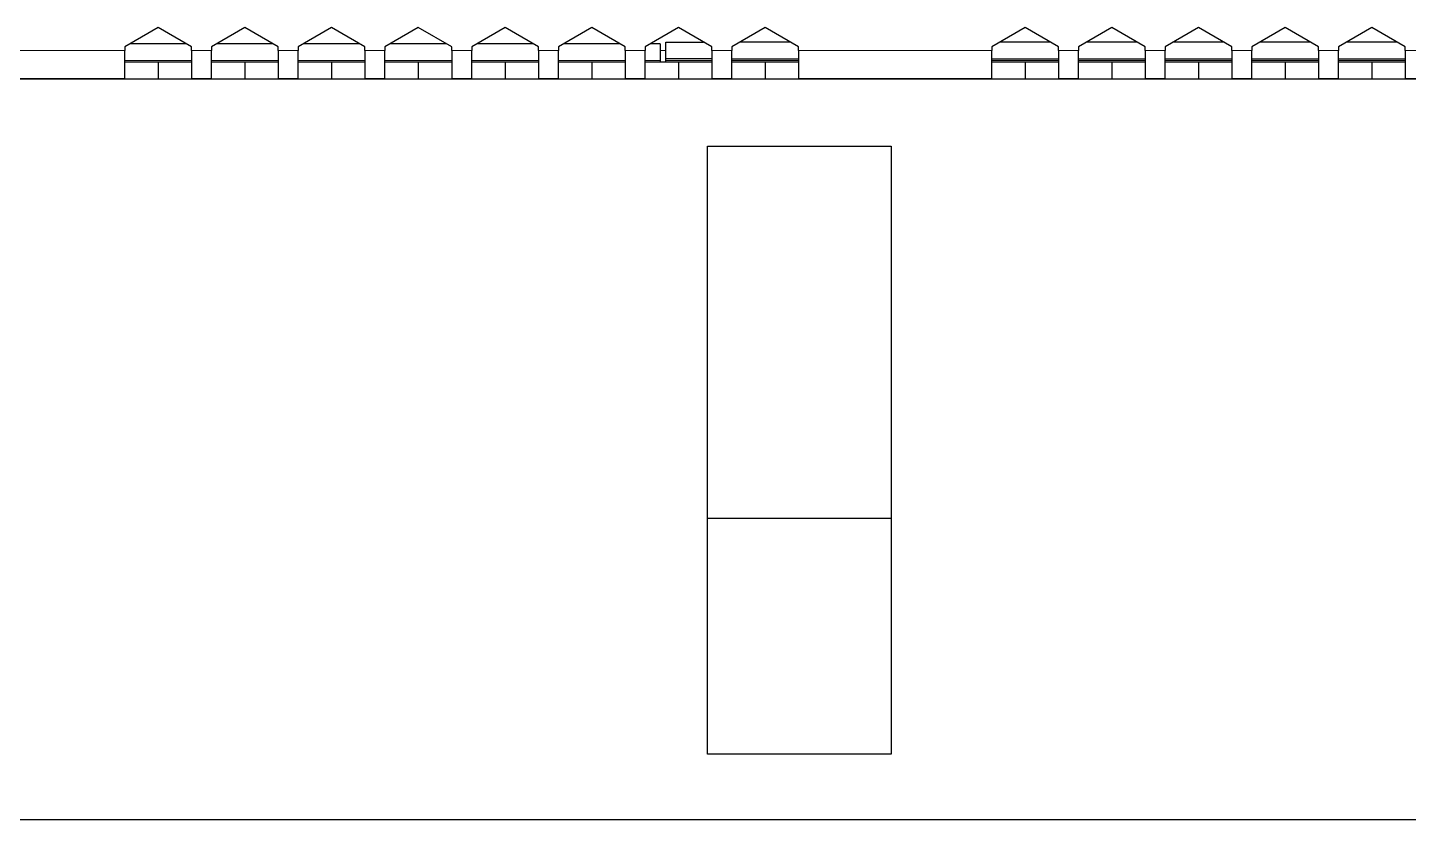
# Model space of a CAD drawing. Extents: x -260425 to 1294666, y -169889 to -2349.
# Drawn here: x 1001127 to 1001955, y -27131 to -26656 of the extents above; entities that cross this region are included whole.
import ezdxf
from ezdxf.enums import TextEntityAlignment as Align

# ---------------------------------------------------------------- set-up
doc = ezdxf.new("R2010")
doc.units = 0
doc.header["$LTSCALE"] = 100
doc.layers.add('case', color=7, linetype='Continuous')
doc.styles.add('1ISOCPEUR', font='isocpeui.ttf', dxfattribs={"height": 250})

# ---------------------------------------------------------------- blocks, each defined once
blk = doc.blocks.new('АТС')
at = {"layer": 'case', "lineweight": 25}
for points in [[(2748, -187.34), (2748, -187.34), (2728, -198.88), (2728, -198.88)], [(2768, -198.88), (2768, -198.88), (2748, -187.34), (2748, -187.34)], [(2800, -187.34), (2800, -187.34), (2780, -198.88), (2780, -198.88)], [(2820, -198.88), (2820, -198.88), (2800, -187.34), (2800, -187.34)], [(2852, -187.34), (2852, -187.34), (2832, -198.88), (2832, -198.88)], [(2872, -198.88), (2872, -198.88), (2852, -187.34), (2852, -187.34)], [(2904, -187.34), (2904, -187.34), (2884, -198.88), (2884, -198.88)], [(2924, -198.88), (2924, -198.88), (2904, -187.34), (2904, -187.34)], [(2956, -187.34), (2956, -187.34), (2936, -198.88), (2936, -198.88)], [(2976, -198.88), (2976, -198.88), (2956, -187.34), (2956, -187.34)], [(3008, -187.34), (3008, -187.34), (2988, -198.88), (2988, -198.88)], [(3028, -198.88), (3028, -198.88), (3008, -187.34), (3008, -187.34)], [(3060, -187.34), (3060, -187.34), (3040, -198.88), (3040, -198.88)], [(3080, -198.88), (3080, -198.88), (3060, -187.34), (3060, -187.34)], [(3112, -187.34), (3112, -187.34), (3092, -198.88), (3092, -198.88)], [(3132, -198.88), (3132, -198.88), (3112, -187.34), (3112, -187.34)], [(3268, -187.34), (3268, -187.34), (3248, -198.88), (3248, -198.88)], [(3288, -198.88), (3288, -198.88), (3268, -187.34), (3268, -187.34)], [(3320, -187.34), (3320, -187.34), (3300, -198.88), (3300, -198.88)], [(3340, -198.88), (3340, -198.88), (3320, -187.34), (3320, -187.34)], [(3372, -187.34), (3372, -187.34), (3352, -198.88), (3352, -198.88)], [(3392, -198.88), (3392, -198.88), (3372, -187.34), (3372, -187.34)], [(3424, -187.34), (3424, -187.34), (3404, -198.88), (3404, -198.88)], [(3444, -198.88), (3444, -198.88), (3424, -187.34), (3424, -187.34)], [(3476, -187.34), (3476, -187.34), (3456, -198.88), (3456, -198.88)], [(3496, -198.88), (3496, -198.88), (3476, -187.34), (3476, -187.34)], [(2764.75, -197.01), (2764.75, -197.01), (2731.25, -197.01), (2731.25, -197.01)], [(2816.75, -197.01), (2816.75, -197.01), (2783.25, -197.01), (2783.25, -197.01)], [(2868.75, -197.01), (2868.75, -197.01), (2835.25, -197.01), (2835.25, -197.01)], [(2920.75, -197.01), (2920.75, -197.01), (2887.25, -197.01), (2887.25, -197.01)], [(2972.75, -197.01), (2972.75, -197.01), (2939.25, -197.01), (2939.25, -197.01)], [(3024.75, -197.01), (3024.75, -197.01), (2991.25, -197.01), (2991.25, -197.01)], [(3049, -197.01), (3049, -197.01), (3043.25, -197.01), (3043.25, -197.01)], [(3049, -197.01), (3049, -197.01), (3049, -207.11), (3049, -207.11)], [(3052.5, -206.01), (3052.5, -206.01), (3052.5, -196.01), (3052.5, -196.01)], [(3052.5, -196.01), (3052.5, -196.01), (3075.02, -196.01), (3075.02, -196.01)], [(3127.02, -196.01), (3127.02, -196.01), (3096.98, -196.01), (3096.98, -196.01)], [(3283.02, -196.01), (3283.02, -196.01), (3252.98, -196.01), (3252.98, -196.01)], [(3335.02, -196.01), (3335.02, -196.01), (3304.98, -196.01), (3304.98, -196.01)], [(3387.02, -196.01), (3387.02, -196.01), (3356.98, -196.01), (3356.98, -196.01)], [(3439.02, -196.01), (3439.02, -196.01), (3408.98, -196.01), (3408.98, -196.01)], [(3491.02, -196.01), (3491.02, -196.01), (3460.98, -196.01), (3460.98, -196.01)], [(2728, -198.88), (2728, -198.88), (2728, -201.01), (2728, -201.01)], [(2728, -218.01), (2728, -218.01), (2728, -201.01), (2728, -201.01)], [(2768, -201.01), (2768, -201.01), (2768, -198.88), (2768, -198.88)], [(2768, -201.01), (2768, -201.01), (2768, -218.01), (2768, -218.01)], [(2780, -198.88), (2780, -198.88), (2780, -201.01), (2780, -201.01)], [(2780, -218.01), (2780, -218.01), (2780, -201.01), (2780, -201.01)], [(2820, -201.01), (2820, -201.01), (2820, -198.88), (2820, -198.88)], [(2820, -201.01), (2820, -201.01), (2820, -218.01), (2820, -218.01)], [(2832, -198.88), (2832, -198.88), (2832, -201.01), (2832, -201.01)], [(2832, -218.01), (2832, -218.01), (2832, -201.01), (2832, -201.01)], [(2872, -201.01), (2872, -201.01), (2872, -198.88), (2872, -198.88)], [(2872, -201.01), (2872, -201.01), (2872, -218.01), (2872, -218.01)], [(2884, -198.88), (2884, -198.88), (2884, -201.01), (2884, -201.01)], [(2884, -218.01), (2884, -218.01), (2884, -201.01), (2884, -201.01)], [(2924, -201.01), (2924, -201.01), (2924, -198.88), (2924, -198.88)], [(2924, -201.01), (2924, -201.01), (2924, -218.01), (2924, -218.01)], [(2936, -198.88), (2936, -198.88), (2936, -201.01), (2936, -201.01)], [(2936, -218.01), (2936, -218.01), (2936, -201.01), (2936, -201.01)], [(2976, -201.01), (2976, -201.01), (2976, -198.88), (2976, -198.88)], [(2976, -201.01), (2976, -201.01), (2976, -218.01), (2976, -218.01)], [(2988, -198.88), (2988, -198.88), (2988, -201.01), (2988, -201.01)], [(2988, -218.01), (2988, -218.01), (2988, -201.01), (2988, -201.01)], [(3028, -201.01), (3028, -201.01), (3028, -198.88), (3028, -198.88)], [(3028, -201.01), (3028, -201.01), (3028, -218.01), (3028, -218.01)], [(3040, -198.88), (3040, -198.88), (3040, -201.01), (3040, -201.01)], [(3040, -218.01), (3040, -218.01), (3040, -201.01), (3040, -201.01)], [(3080, -206.01), (3080, -206.01), (3052.5, -206.01), (3052.5, -206.01)], [(3052.5, -207.01), (3052.5, -207.01), (3052.5, -206.01), (3052.5, -206.01)], [(3052.5, -208.01), (3052.5, -208.01), (3052.5, -207.01), (3052.5, -207.01)], [(3080, -201.01), (3080, -201.01), (3080, -198.88), (3080, -198.88)], [(3080, -201.01), (3080, -201.01), (3080, -218.01), (3080, -218.01)], [(3092, -198.88), (3092, -198.88), (3092, -201.01), (3092, -201.01)], [(3092, -218.01), (3092, -218.01), (3092, -201.01), (3092, -201.01)], [(3092, -206.01), (3092, -206.01), (3132, -206.01), (3132, -206.01)], [(3132, -201.01), (3132, -201.01), (3132, -198.88), (3132, -198.88)], [(3132, -201.01), (3132, -201.01), (3132, -218.01), (3132, -218.01)], [(3248, -198.88), (3248, -198.88), (3248, -201.01), (3248, -201.01)], [(3248, -218.01), (3248, -218.01), (3248, -201.01), (3248, -201.01)], [(3248, -206.01), (3248, -206.01), (3288, -206.01), (3288, -206.01)], [(3288, -201.01), (3288, -201.01), (3288, -198.88), (3288, -198.88)], [(3288, -201.01), (3288, -201.01), (3288, -218.01), (3288, -218.01)], [(3300, -198.88), (3300, -198.88), (3300, -201.01), (3300, -201.01)], [(3300, -218.01), (3300, -218.01), (3300, -201.01), (3300, -201.01)], [(3300, -206.01), (3300, -206.01), (3340, -206.01), (3340, -206.01)], [(3340, -201.01), (3340, -201.01), (3340, -198.88), (3340, -198.88)], [(3340, -201.01), (3340, -201.01), (3340, -218.01), (3340, -218.01)], [(3352, -198.88), (3352, -198.88), (3352, -201.01), (3352, -201.01)], [(3352, -218.01), (3352, -218.01), (3352, -201.01), (3352, -201.01)], [(3352, -206.01), (3352, -206.01), (3392, -206.01), (3392, -206.01)], [(3392, -201.01), (3392, -201.01), (3392, -198.88), (3392, -198.88)], [(3392, -201.01), (3392, -201.01), (3392, -218.01), (3392, -218.01)], [(3404, -198.88), (3404, -198.88), (3404, -201.01), (3404, -201.01)], [(3404, -218.01), (3404, -218.01), (3404, -201.01), (3404, -201.01)], [(3404, -206.01), (3404, -206.01), (3444, -206.01), (3444, -206.01)], [(3444, -201.01), (3444, -201.01), (3444, -198.88), (3444, -198.88)], [(3444, -201.01), (3444, -201.01), (3444, -218.01), (3444, -218.01)], [(3456, -198.88), (3456, -198.88), (3456, -201.01), (3456, -201.01)], [(3456, -218.01), (3456, -218.01), (3456, -201.01), (3456, -201.01)], [(3456, -206.01), (3456, -206.01), (3496, -206.01), (3496, -206.01)], [(3496, -201.01), (3496, -201.01), (3496, -198.88), (3496, -198.88)], [(3496, -201.01), (3496, -201.01), (3496, -218.01), (3496, -218.01)], [(2748, -208.01), (2748, -208.01), (2728, -208.01), (2728, -208.01)], [(2748, -208.01), (2748, -208.01), (2748, -218.01), (2748, -218.01)], [(2768, -208.01), (2768, -208.01), (2748, -208.01), (2748, -208.01)], [(2800, -208.01), (2800, -208.01), (2780, -208.01), (2780, -208.01)], [(2800, -208.01), (2800, -208.01), (2800, -218.01), (2800, -218.01)], [(2820, -208.01), (2820, -208.01), (2800, -208.01), (2800, -208.01)], [(2852, -208.01), (2852, -208.01), (2832, -208.01), (2832, -208.01)], [(2852, -208.01), (2852, -208.01), (2852, -218.01), (2852, -218.01)], [(2872, -208.01), (2872, -208.01), (2852, -208.01), (2852, -208.01)], [(2904, -208.01), (2904, -208.01), (2884, -208.01), (2884, -208.01)], [(2904, -208.01), (2904, -208.01), (2904, -218.01), (2904, -218.01)], [(2924, -208.01), (2924, -208.01), (2904, -208.01), (2904, -208.01)], [(2956, -208.01), (2956, -208.01), (2936, -208.01), (2936, -208.01)], [(2956, -208.01), (2956, -208.01), (2956, -218.01), (2956, -218.01)], [(2976, -208.01), (2976, -208.01), (2956, -208.01), (2956, -208.01)], [(3008, -208.01), (3008, -208.01), (2988, -208.01), (2988, -208.01)], [(3008, -208.01), (3008, -208.01), (3008, -218.01), (3008, -218.01)], [(3028, -208.01), (3028, -208.01), (3008, -208.01), (3008, -208.01)], [(3060, -208.01), (3060, -208.01), (3040, -208.01), (3040, -208.01)], [(3049, -207.11), (3049, -207.11), (3049, -207.91), (3049, -207.91)], [(3049, -208.01), (3049, -208.01), (3049, -207.91), (3049, -207.91)], [(3060, -208.01), (3060, -208.01), (3060, -218.01), (3060, -218.01)], [(3080, -208.01), (3080, -208.01), (3060, -208.01), (3060, -208.01)], [(3112, -208.01), (3112, -208.01), (3092, -208.01), (3092, -208.01)], [(3112, -208.01), (3112, -208.01), (3112, -218.01), (3112, -218.01)], [(3132, -208.01), (3132, -208.01), (3112, -208.01), (3112, -208.01)], [(3268, -208.01), (3268, -208.01), (3248, -208.01), (3248, -208.01)], [(3268, -208.01), (3268, -208.01), (3268, -218.01), (3268, -218.01)], [(3288, -208.01), (3288, -208.01), (3268, -208.01), (3268, -208.01)], [(3320, -208.01), (3320, -208.01), (3300, -208.01), (3300, -208.01)], [(3320, -208.01), (3320, -208.01), (3320, -218.01), (3320, -218.01)], [(3340, -208.01), (3340, -208.01), (3320, -208.01), (3320, -208.01)], [(3372, -208.01), (3372, -208.01), (3352, -208.01), (3352, -208.01)], [(3372, -208.01), (3372, -208.01), (3372, -218.01), (3372, -218.01)], [(3392, -208.01), (3392, -208.01), (3372, -208.01), (3372, -208.01)], [(3424, -208.01), (3424, -208.01), (3404, -208.01), (3404, -208.01)], [(3424, -208.01), (3424, -208.01), (3424, -218.01), (3424, -218.01)], [(3444, -208.01), (3444, -208.01), (3424, -208.01), (3424, -208.01)], [(3476, -208.01), (3476, -208.01), (3456, -208.01), (3456, -208.01)], [(3476, -208.01), (3476, -208.01), (3476, -218.01), (3476, -218.01)], [(3496, -208.01), (3496, -208.01), (3476, -208.01), (3476, -208.01)], [(2728, -218.01), (2728, -218.01), (2612, -218.01), (2612, -218.01)], [(2728, -218.01), (2728, -218.01), (2748, -218.01), (2748, -218.01)], [(2748, -218.01), (2748, -218.01), (2768, -218.01), (2768, -218.01)], [(2780, -218.01), (2780, -218.01), (2768, -218.01), (2768, -218.01)], [(2780, -218.01), (2780, -218.01), (2800, -218.01), (2800, -218.01)], [(2800, -218.01), (2800, -218.01), (2820, -218.01), (2820, -218.01)], [(2832, -218.01), (2832, -218.01), (2820, -218.01), (2820, -218.01)], [(2832, -218.01), (2832, -218.01), (2852, -218.01), (2852, -218.01)], [(2852, -218.01), (2852, -218.01), (2872, -218.01), (2872, -218.01)], [(2884, -218.01), (2884, -218.01), (2872, -218.01), (2872, -218.01)], [(2884, -218.01), (2884, -218.01), (2904, -218.01), (2904, -218.01)], [(2904, -218.01), (2904, -218.01), (2924, -218.01), (2924, -218.01)], [(2936, -218.01), (2936, -218.01), (2924, -218.01), (2924, -218.01)], [(2936, -218.01), (2936, -218.01), (2956, -218.01), (2956, -218.01)], [(2956, -218.01), (2956, -218.01), (2976, -218.01), (2976, -218.01)], [(2988, -218.01), (2988, -218.01), (2976, -218.01), (2976, -218.01)], [(2988, -218.01), (2988, -218.01), (3008, -218.01), (3008, -218.01)], [(3008, -218.01), (3008, -218.01), (3028, -218.01), (3028, -218.01)], [(3040, -218.01), (3040, -218.01), (3028, -218.01), (3028, -218.01)], [(3040, -218.01), (3040, -218.01), (3060, -218.01), (3060, -218.01)], [(3060, -218.01), (3060, -218.01), (3080, -218.01), (3080, -218.01)], [(3092, -218.01), (3092, -218.01), (3080, -218.01), (3080, -218.01)], [(3092, -218.01), (3092, -218.01), (3112, -218.01), (3112, -218.01)], [(3112, -218.01), (3112, -218.01), (3132, -218.01), (3132, -218.01)], [(3248, -218.01), (3248, -218.01), (3132, -218.01), (3132, -218.01)], [(3248, -218.01), (3248, -218.01), (3268, -218.01), (3268, -218.01)], [(3268, -218.01), (3268, -218.01), (3288, -218.01), (3288, -218.01)], [(3300, -218.01), (3300, -218.01), (3288, -218.01), (3288, -218.01)], [(3300, -218.01), (3300, -218.01), (3320, -218.01), (3320, -218.01)], [(3320, -218.01), (3320, -218.01), (3340, -218.01), (3340, -218.01)], [(3352, -218.01), (3352, -218.01), (3340, -218.01), (3340, -218.01)], [(3352, -218.01), (3352, -218.01), (3372, -218.01), (3372, -218.01)], [(3372, -218.01), (3372, -218.01), (3392, -218.01), (3392, -218.01)], [(3404, -218.01), (3404, -218.01), (3392, -218.01), (3392, -218.01)], [(3404, -218.01), (3404, -218.01), (3424, -218.01), (3424, -218.01)], [(3424, -218.01), (3424, -218.01), (3444, -218.01), (3444, -218.01)], [(3456, -218.01), (3456, -218.01), (3444, -218.01), (3444, -218.01)], [(3456, -218.01), (3456, -218.01), (3476, -218.01), (3476, -218.01)], [(3476, -218.01), (3476, -218.01), (3496, -218.01), (3496, -218.01)], [(3508, -218.01), (3508, -218.01), (3496, -218.01), (3496, -218.01)]]:
    blk.add_open_spline(points, degree=3, dxfattribs=at)
at = {"layer": 'case', "lineweight": 18}
for points in [[(2612, -201.01), (2612, -201.01), (2728, -201.01), (2728, -201.01)], [(2768, -201.01), (2768, -201.01), (2780, -201.01), (2780, -201.01)], [(2820, -201.01), (2820, -201.01), (2832, -201.01), (2832, -201.01)], [(2872, -201.01), (2872, -201.01), (2884, -201.01), (2884, -201.01)], [(2924, -201.01), (2924, -201.01), (2936, -201.01), (2936, -201.01)], [(2976, -201.01), (2976, -201.01), (2988, -201.01), (2988, -201.01)], [(3028, -201.01), (3028, -201.01), (3040, -201.01), (3040, -201.01)], [(3052.5, -201.01), (3052.5, -201.01), (3049, -201.01), (3049, -201.01)], [(3080, -207.01), (3080, -207.01), (3052.5, -207.01), (3052.5, -207.01)], [(3080, -201.01), (3080, -201.01), (3092, -201.01), (3092, -201.01)], [(3132, -207.01), (3132, -207.01), (3092, -207.01), (3092, -207.01)], [(3132, -201.01), (3132, -201.01), (3248, -201.01), (3248, -201.01)], [(3288, -207.01), (3288, -207.01), (3248, -207.01), (3248, -207.01)], [(3288, -201.01), (3288, -201.01), (3300, -201.01), (3300, -201.01)], [(3340, -207.01), (3340, -207.01), (3300, -207.01), (3300, -207.01)], [(3340, -201.01), (3340, -201.01), (3352, -201.01), (3352, -201.01)], [(3392, -207.01), (3392, -207.01), (3352, -207.01), (3352, -207.01)], [(3392, -201.01), (3392, -201.01), (3404, -201.01), (3404, -201.01)], [(3444, -207.01), (3444, -207.01), (3404, -207.01), (3404, -207.01)], [(3444, -201.01), (3444, -201.01), (3456, -201.01), (3456, -201.01)], [(3496, -207.01), (3496, -207.01), (3456, -207.01), (3456, -207.01)], [(3496, -201.01), (3496, -201.01), (3508, -201.01), (3508, -201.01)], [(2768, -207.11), (2768, -207.11), (2728, -207.11), (2728, -207.11)], [(2768, -207.91), (2768, -207.91), (2728, -207.91), (2728, -207.91)], [(2820, -207.11), (2820, -207.11), (2780, -207.11), (2780, -207.11)], [(2820, -207.91), (2820, -207.91), (2780, -207.91), (2780, -207.91)], [(2872, -207.11), (2872, -207.11), (2832, -207.11), (2832, -207.11)], [(2872, -207.91), (2872, -207.91), (2832, -207.91), (2832, -207.91)], [(2924, -207.11), (2924, -207.11), (2884, -207.11), (2884, -207.11)], [(2924, -207.91), (2924, -207.91), (2884, -207.91), (2884, -207.91)], [(2976, -207.11), (2976, -207.11), (2936, -207.11), (2936, -207.11)], [(2976, -207.91), (2976, -207.91), (2936, -207.91), (2936, -207.91)], [(3028, -207.11), (3028, -207.11), (2988, -207.11), (2988, -207.11)], [(3028, -207.91), (3028, -207.91), (2988, -207.91), (2988, -207.91)], [(3049, -207.11), (3049, -207.11), (3040, -207.11), (3040, -207.11)], [(3049, -207.91), (3049, -207.91), (3040, -207.91), (3040, -207.91)]]:
    blk.add_open_spline(points, degree=3, dxfattribs=at)
blk = doc.blocks.new('*U214')
at = {"color": 0, "linetype": 'ByBlock', "lineweight": -2}
for p, q in [((174.5, 22.225), (625.5, 22.225)), ((495.778, 18.191), (506.808, 18.191)), ((495.778, -18.313), (495.778, 18.191)), ((506.808, 18.191), (506.808, -18.313)), ((495.778, -4.152), (506.808, -4.152)), ((506.808, -18.313), (495.778, -18.313)), ((174.5, -22.225), (625.5, -22.225))]:
    blk.add_line(p, q, dxfattribs=at)
at = {"color": 0, "lineweight": -2, "style": '1ISOCPEUR', "oblique": 15, "flags": 8}
blk.add_attdef('НАИМЕНОВАНИЕ', text='', height=25, dxfattribs=at).set_placement((750, 10.425), align=Align.MIDDLE_LEFT)

msp = doc.modelspace()

# ---------------------------------------------------------------- block references
msp.add_blockref('АТС', (998457.03, -26468.52))
at = {"xscale": 10, "yscale": 10, "zscale": 10}
msp.add_blockref('*U214', (996576.69, -26908.92), dxfattribs=at)

doc.saveas('drawing.dxf')
